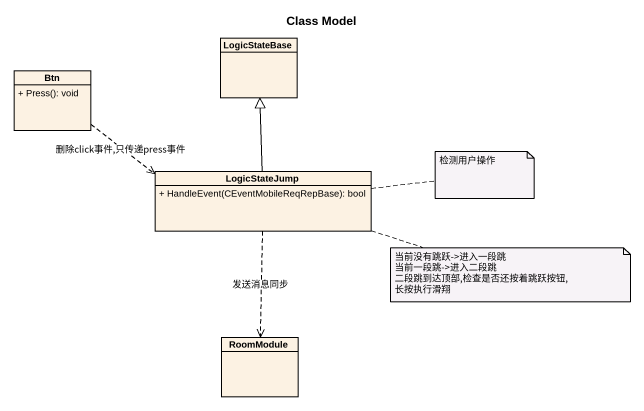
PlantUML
@startuml
title Class Model
hide circle
hide empty members
skinparam classAttributeIconSize 0
class Btn {
  + Press(): void
}
class LogicStateBase
class LogicStateJump {
  + HandleEvent(CEventMobileReqRepBase): bool
}
class RoomModule
Btn .right.> LogicStateJump : 删除click事件,只传递press事件
LogicStateJump -up-|> LogicStateBase
LogicStateJump ..> RoomModule : 发送消息同步
note right of LogicStateJump : 检测用户操作
note right of LogicStateJump
  当前没有跳跃->进入一段跳
  当前一段跳->进入二段跳
  二段跳到达顶部,检查是否还按着跳跃按钮,长按执行滑翔
end note
@enduml
